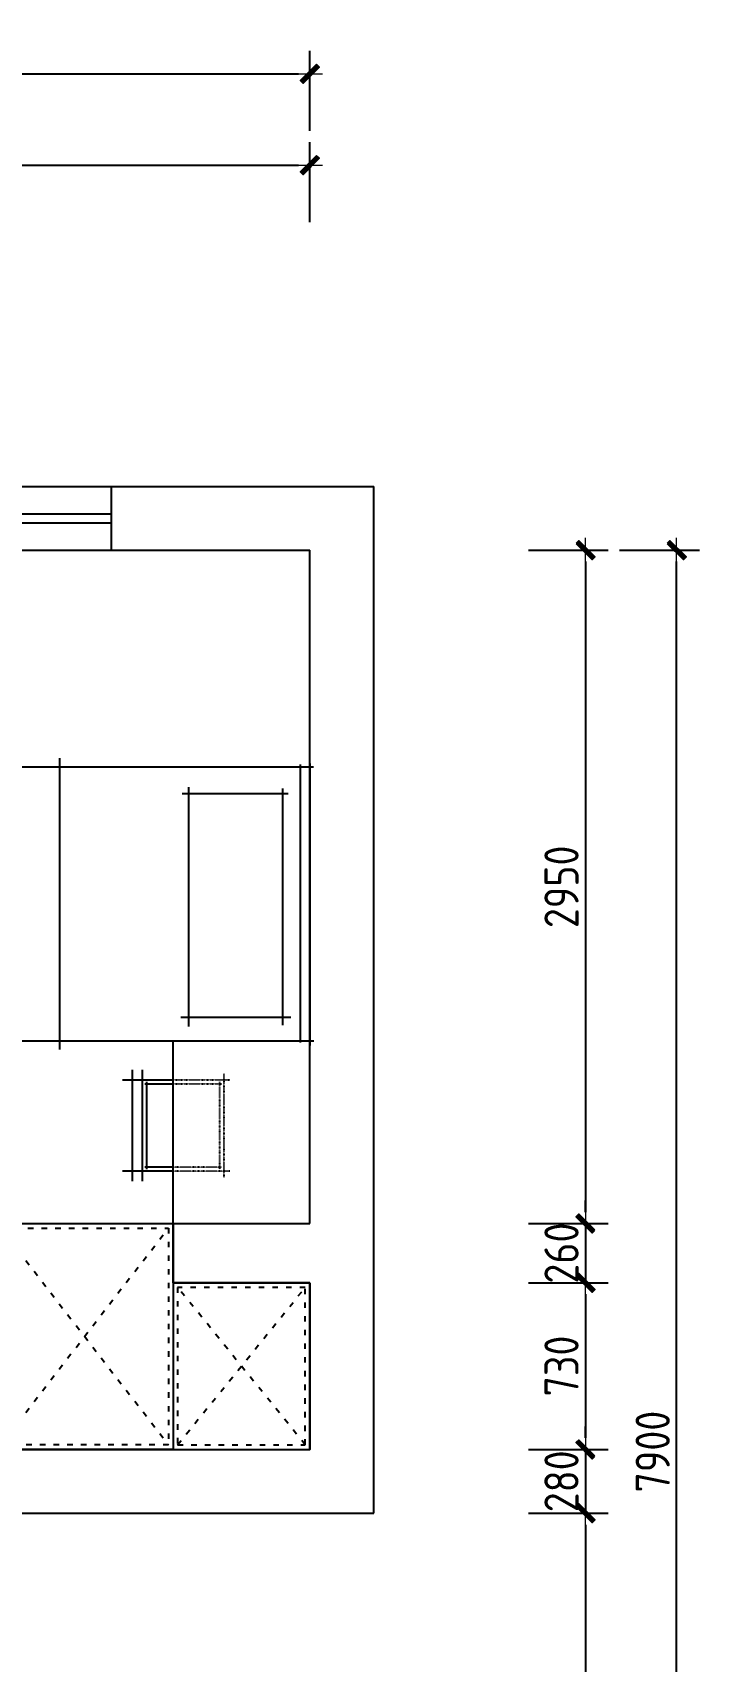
# Model space of a CAD drawing. Header units: millimetres. Extents: x -58733 to 427521, y -235734 to 553534.
# Drawn here: x 171743 to 174668, y -214588 to -207450 of the extents above; entities that cross this region are included whole.
import ezdxf

# ---------------------------------------------------------------- set-up
doc = ezdxf.new("R2010")
doc.units = ezdxf.units.MM
doc.linetypes.add('ACAD_ISO03W100', pattern=[30, 12, -18])
doc.layers.add('00-墙体', color=7, linetype='Continuous')
doc.layers.add('02-活动家具', color=1, linetype='Continuous')
doc.styles.add('CCD_DIM', font='ARCHS.SHX')
doc.dimstyles.new('海龍1：50', dxfattribs={"dimscale": 50, "dimtxt": 3, "dimasz": 1, "dimexe": 2, "dimexo": 2, "dimgap": 0.6, "dimtad": 1, "dimdec": 0, "dimrnd": 5, "dimdsep": 46, "dimtxsty": 'CCD_DIM', "dimblk": 'WS-cj', "dimcen": 1, "dimclrd": 242, "dimclre": 242, "dimclrt": 2, "dimadec": 0, "dimazin": 2, "dimtfac": 1, "dimtdec": 0, "dimtix": 1, "dimtmove": 2, "dimatfit": 3, "dimldrblk": 'CCD_Leader_Arrow', "dimfxl": 5, "dimfxlon": 1, "dimtolj": 1, "dimarcsym": 0})

# ---------------------------------------------------------------- blocks, each defined once
blk = doc.blocks.new('zw$DBEA')
for p, q in [((2101.5, 1237.3), (0, 1237.3)), ((35.5, 1266.2), (35.5, 20.3)), ((35.5, 1252.7), (35.5, 16.5)), ((2045.2, 30.2), (2045.2, 1248.1)), ((2085.5, 1252.7), (2085.5, 16.5)), ((15.8, 37.3), (2102.4, 37.3))]:
    blk.add_line(p, q)
at = {"color": 251}
for p, q in [((291.6, 1276.7), (291.6, 0)), ((987, 1276.7), (987, 0)), ((1555.6, 100.3), (1555.6, 1148.8)), ((1966.1, 1143.6), (1966.1, 105.8)), ((1525.7, 1121), (1990.5, 1121)), ((2002.7, 139.4), (1520.5, 139.4))]:
    blk.add_line(p, q, dxfattribs=at)
blk = doc.blocks.new('A$C2EBB641D')
for p, q in [((533, 667), (200, 667)), ((267, 733), (267, 0)), ((333, 733), (333, 0)), ((200, 67), (533, 67))]:
    blk.add_line(p, q)
at = {"color": 251}
for p, q in [((360, 653), (360, 80)), ((533, 640), (347, 640)), ((347, 93), (533, 93))]:
    blk.add_line(p, q, dxfattribs=at)
at = {"color": 250, "linetype": 'ACAD_ISO03W100', "ltscale": 0.1}
for p, q in [((907, 667), (533, 667)), ((840, 80), (840, 653)), ((867, 27), (867, 707)), ((853, 640), (533, 640)), ((533, 93), (853, 93)), ((533, 67), (907, 67))]:
    blk.add_line(p, q, dxfattribs=at)
blk = doc.blocks.new('WS-cj')
blk.add_hatch(color=1).paths.add_polyline_path([(0.59, 0.82), (-0.82, -0.59), (-0.59, -0.82), (0.82, 0.59)])
at = {"color": 1, "linetype": 'ByBlock', "lineweight": 0}
for p, q in [((-1.1, 0), (0, 0)), ((0, 0), (1.1, 0))]:
    blk.add_line(p, q, dxfattribs=at)
at = {"color": 1}
blk.add_lwpolyline([(0.59, 0.82), (-0.82, -0.59), (-0.59, -0.82), (0.82, 0.59)], close=True, dxfattribs=at)
blk = doc.blocks.new('*D1208')
at = {"color": 242, "lineweight": -2}
for p, q in [((169779.6, -208280.5), (169779.6, -207930.5)), ((172959.6, -208280.5), (172959.6, -207930.5)), ((169829.6, -208030.5), (172909.6, -208030.5))]:
    blk.add_line(p, q, dxfattribs=at)
at = {"layer": 'Defpoints', "color": 0}
for p in [(172959.6, -208030.5), (169779.6, -208430.5), (172959.6, -208430.5)]:
    blk.add_point(p, dxfattribs=at)
at = {"color": 242, "linetype": 'ByBlock', "lineweight": -2, "xscale": 50, "yscale": 50, "zscale": 50, "rotation": 180}
blk.add_blockref('WS-cj', (169779.6, -208030.5), dxfattribs=at)
at = {"color": 242, "linetype": 'ByBlock', "lineweight": -2, "xscale": 50, "yscale": 50, "zscale": 50}
blk.add_blockref('WS-cj', (172959.6, -208030.5), dxfattribs=at)
at = {"color": 2, "insert": (171369.6, -207925.5), "char_height": 150, "attachment_point": 5, "style": 'CCD_DIM'}
blk.add_mtext('\\A1;3180', dxfattribs=at)
blk = doc.blocks.new('CCD_Leader_Arrow')
at = {"color": 1, "linetype": 'ByBlock'}
blk.add_line((0, 0), (-1, 0), dxfattribs=at)
for points in [[(-0.86, 0.67), (-0.6, 0.85), (-0.24, 0), (0, 0)], [(-0.86, -0.67), (-0.6, -0.85), (-0.24, 0), (0, 0)]]:
    blk.add_solid(points, dxfattribs=at)
blk = doc.blocks.new('*D1209')
at = {"color": 242, "lineweight": -2}
for p, q in [((165429.6, -207880.5), (165429.6, -207530.5)), ((172959.6, -207880.5), (172959.6, -207530.5)), ((165479.6, -207630.5), (172909.6, -207630.5))]:
    blk.add_line(p, q, dxfattribs=at)
at = {"layer": 'Defpoints', "color": 0}
for p in [(172959.6, -207630.5), (165429.6, -208430.5), (172959.6, -208430.5)]:
    blk.add_point(p, dxfattribs=at)
at = {"color": 242, "linetype": 'ByBlock', "lineweight": -2, "xscale": 50, "yscale": 50, "zscale": 50, "rotation": 180}
blk.add_blockref('WS-cj', (165429.6, -207630.5), dxfattribs=at)
at = {"color": 242, "linetype": 'ByBlock', "lineweight": -2, "xscale": 50, "yscale": 50, "zscale": 50}
blk.add_blockref('WS-cj', (172959.6, -207630.5), dxfattribs=at)
at = {"color": 2, "insert": (169194.6, -207525.5), "char_height": 150, "attachment_point": 5, "style": 'CCD_DIM'}
blk.add_mtext('\\A1;7530', dxfattribs=at)
blk = doc.blocks.new('*D1220')
at = {"color": 242, "lineweight": -2}
for p, q in [((173918.3, -209718.4), (174268.3, -209718.4)), ((174168.3, -209768.4), (174168.3, -212618.4)), ((173918.3, -212668.4), (174268.3, -212668.4))]:
    blk.add_line(p, q, dxfattribs=at)
at = {"layer": 'Defpoints', "color": 0}
for p in [(173768.3, -209718.4), (173768.3, -212668.4), (174168.3, -212668.4)]:
    blk.add_point(p, dxfattribs=at)
at = {"color": 242, "linetype": 'ByBlock', "lineweight": -2, "xscale": 50, "yscale": 50, "zscale": 50}
for p, rotation in [((174168.3, -209718.4), 90), ((174168.3, -212668.4), 270)]:
    blk.add_blockref('WS-cj', p, dxfattribs=dict(at, rotation=rotation))
at = {"color": 2, "insert": (174063.3, -211193.4), "char_height": 150, "attachment_point": 5, "rotation": 90, "style": 'CCD_DIM'}
blk.add_mtext('\\A1;2950', dxfattribs=at)
blk = doc.blocks.new('*D1221')
at = {"color": 242, "lineweight": -2}
for p, q in [((174168.3, -212618.4), (174168.3, -212568.4)), ((173918.3, -212668.4), (174268.3, -212668.4)), ((174168.3, -212668.4), (174168.3, -212928.4)), ((173918.3, -212928.4), (174268.3, -212928.4)), ((174168.3, -212978.4), (174168.3, -213028.4))]:
    blk.add_line(p, q, dxfattribs=at)
at = {"layer": 'Defpoints', "color": 0}
for p in [(173768.3, -212668.4), (173768.3, -212928.4), (174168.3, -212928.4)]:
    blk.add_point(p, dxfattribs=at)
at = {"color": 242, "linetype": 'ByBlock', "lineweight": -2, "xscale": 50, "yscale": 50, "zscale": 50}
for p, rotation in [((174168.3, -212668.4), 270), ((174168.3, -212928.4), 90)]:
    blk.add_blockref('WS-cj', p, dxfattribs=dict(at, rotation=rotation))
at = {"color": 2, "insert": (174063.3, -212798.4), "char_height": 150, "attachment_point": 5, "rotation": 90, "style": 'CCD_DIM'}
blk.add_mtext('\\A1;260', dxfattribs=at)
blk = doc.blocks.new('*D1222')
at = {"color": 242, "lineweight": -2}
for p, q in [((173918.3, -212928.4), (174268.3, -212928.4)), ((174168.3, -212978.4), (174168.3, -213608.4)), ((173918.3, -213658.4), (174268.3, -213658.4))]:
    blk.add_line(p, q, dxfattribs=at)
at = {"layer": 'Defpoints', "color": 0}
for p in [(173768.3, -212928.4), (173768.3, -213658.4), (174168.3, -213658.4)]:
    blk.add_point(p, dxfattribs=at)
at = {"color": 242, "linetype": 'ByBlock', "lineweight": -2, "xscale": 50, "yscale": 50, "zscale": 50}
for p, rotation in [((174168.3, -212928.4), 90), ((174168.3, -213658.4), 270)]:
    blk.add_blockref('WS-cj', p, dxfattribs=dict(at, rotation=rotation))
at = {"color": 2, "insert": (174063.3, -213293.4), "char_height": 150, "attachment_point": 5, "rotation": 90, "style": 'CCD_DIM'}
blk.add_mtext('\\A1;730', dxfattribs=at)
blk = doc.blocks.new('*D1223')
at = {"color": 242, "lineweight": -2}
for p, q in [((174168.3, -213608.4), (174168.3, -213558.4)), ((173918.3, -213658.4), (174268.3, -213658.4)), ((174168.3, -213658.4), (174168.3, -213938.4)), ((173918.3, -213938.4), (174268.3, -213938.4)), ((174168.3, -213988.4), (174168.3, -214038.4))]:
    blk.add_line(p, q, dxfattribs=at)
at = {"layer": 'Defpoints', "color": 0}
for p in [(173768.3, -213658.4), (173768.3, -213938.4), (174168.3, -213938.4)]:
    blk.add_point(p, dxfattribs=at)
at = {"color": 242, "linetype": 'ByBlock', "lineweight": -2, "xscale": 50, "yscale": 50, "zscale": 50}
for p, rotation in [((174168.3, -213658.4), 270), ((174168.3, -213938.4), 90)]:
    blk.add_blockref('WS-cj', p, dxfattribs=dict(at, rotation=rotation))
at = {"color": 2, "insert": (174063.3, -213798.4), "char_height": 150, "attachment_point": 5, "rotation": 90, "style": 'CCD_DIM'}
blk.add_mtext('\\A1;280', dxfattribs=at)
blk = doc.blocks.new('*D1224')
at = {"color": 242, "lineweight": -2}
for p, q in [((173918.3, -213938.4), (174268.3, -213938.4)), ((174168.3, -213988.4), (174168.3, -217568.4)), ((173918.3, -217618.4), (174268.3, -217618.4))]:
    blk.add_line(p, q, dxfattribs=at)
at = {"layer": 'Defpoints', "color": 0}
for p in [(173768.3, -213938.4), (173768.3, -217618.4), (174168.3, -217618.4)]:
    blk.add_point(p, dxfattribs=at)
at = {"color": 242, "linetype": 'ByBlock', "lineweight": -2, "xscale": 50, "yscale": 50, "zscale": 50}
for p, rotation in [((174168.3, -213938.4), 90), ((174168.3, -217618.4), 270)]:
    blk.add_blockref('WS-cj', p, dxfattribs=dict(at, rotation=rotation))
at = {"color": 2, "insert": (174063.3, -215778.4), "char_height": 150, "attachment_point": 5, "rotation": 90, "style": 'CCD_DIM'}
blk.add_mtext('\\A1;3680', dxfattribs=at)
blk = doc.blocks.new('*D1225')
at = {"color": 242, "lineweight": -2}
for p, q in [((174318.3, -209718.4), (174668.3, -209718.4)), ((174568.3, -217568.4), (174568.3, -209768.4)), ((174318.3, -217618.4), (174668.3, -217618.4))]:
    blk.add_line(p, q, dxfattribs=at)
at = {"layer": 'Defpoints', "color": 0}
for p in [(173768.3, -209718.4), (174568.3, -209718.4), (173768.3, -217618.4)]:
    blk.add_point(p, dxfattribs=at)
at = {"color": 242, "linetype": 'ByBlock', "lineweight": -2, "xscale": 50, "yscale": 50, "zscale": 50}
for p, rotation in [((174568.3, -209718.4), 90), ((174568.3, -217618.4), 270)]:
    blk.add_blockref('WS-cj', p, dxfattribs=dict(at, rotation=rotation))
at = {"color": 2, "insert": (174463.3, -213668.4), "char_height": 150, "attachment_point": 5, "rotation": 90, "style": 'CCD_DIM'}
blk.add_mtext('\\A1;7900', dxfattribs=at)
blk = doc.blocks.new('家具哈哈')
at = {"color": 12}
for p, q in [((170649.6, -209438.4), (172089.6, -209438.4)), ((170649.6, -209718.4), (172089.6, -209718.4))]:
    blk.add_line(p, q, dxfattribs=at)
for p, q in [((172089.6, -209718.4), (172089.6, -209438.4)), ((172089.6, -209438.4), (173239.6, -209438.4)), ((173239.6, -213938.4), (173239.6, -209438.4)), ((172089.6, -209718.4), (172959.6, -209718.4)), ((172959.6, -212668.4), (172959.6, -209718.4)), ((172359.6, -212668.4), (172959.6, -212668.4)), ((172359.6, -212928.4), (172359.6, -212668.4)), ((172359.6, -212928.4), (172959.6, -212928.4)), ((172959.6, -212928.4), (172959.6, -213658.4)), ((170809.6, -213658.4), (172959.6, -213658.4)), ((170709.6, -213938.4), (173239.6, -213938.4))]:
    blk.add_line(p, q)
at = {"layer": '00-墙体', "color": 42}
for p, q in [((170649.6, -209558.4), (172089.6, -209558.4)), ((170649.6, -209598.4), (172089.6, -209598.4))]:
    blk.add_line(p, q, dxfattribs=at)
at = {"layer": '02-活动家具'}
blk.add_line((172359.6, -212668.4), (172359.6, -211868.4), dxfattribs=at)
at = {"layer": '02-活动家具', "color": 251, "linetype": 'ACAD_ISO03W100', "ltscale": 2}
for p, q in [((171603.2, -213638.4), (172339.6, -212688.4)), ((171603.2, -212688.4), (172339.6, -213638.4)), ((172379.6, -213638.4), (172939.6, -212948.4)), ((172939.6, -213638.4), (172379.6, -212948.4))]:
    blk.add_line(p, q, dxfattribs=at)
at = {"layer": '02-活动家具'}
for points in [[(172359.6, -212668.4), (172359.6, -213658.4), (171583.2, -213658.4), (171583.2, -212668.4)], [(172959.6, -212928.4), (172359.6, -212928.4), (172359.6, -213658.4), (172959.6, -213658.4)]]:
    blk.add_lwpolyline(points, close=True, dxfattribs=at)
at = {"layer": '02-活动家具', "color": 251, "linetype": 'ACAD_ISO03W100', "ltscale": 2}
for points in [[(172339.6, -212688.4), (172339.6, -213638.4), (171603.2, -213638.4), (171603.2, -212688.4)], [(172939.6, -212948.4), (172379.6, -212948.4), (172379.6, -213638.4), (172939.6, -213638.4)]]:
    blk.add_lwpolyline(points, close=True, dxfattribs=at)
at = {"layer": '02-活动家具'}
blk.add_blockref('zw$DBEA', (170874, -211905.7), dxfattribs=at)
at = {"layer": '02-活动家具', "xscale": -0.6666666666669698, "yscale": 0.6666666666669698, "zscale": 0.6666666666669698, "rotation": 179.9999999999995}
blk.add_blockref('A$C2EBB641D', (172004, -211994.9), dxfattribs=at)
for base, p1, picture, middle in [((172959.6, -207630.5), (165429.6, -208430.5), '*D1209', (169194.6, -207525.5)), ((172959.6, -208030.5), (169779.6, -208430.5), '*D1208', (171369.6, -207925.5))]:
    dim = blk.add_linear_dim(base=base, p1=p1, p2=(172959.6, -208430.5), dimstyle='海龍1：50')
    dim.commit()
    dim.dimension.update_dxf_attribs({"geometry": picture, "text_midpoint": middle})
for base, p1, p2, picture, middle in [((174168.3, -212668.4), (173768.3, -209718.4), (173768.3, -212668.4), '*D1220', (174063.3, -211193.4)), ((174568.3, -209718.4), (173768.3, -217618.4), (173768.3, -209718.4), '*D1225', (174463.3, -213668.4)), ((174168.3, -212928.4), (173768.3, -212668.4), (173768.3, -212928.4), '*D1221', (174063.3, -212798.4)), ((174168.3, -213658.4), (173768.3, -212928.4), (173768.3, -213658.4), '*D1222', (174063.3, -213293.4)), ((174168.3, -213938.4), (173768.3, -213658.4), (173768.3, -213938.4), '*D1223', (174063.3, -213798.4)), ((174168.3, -217618.4), (173768.3, -213938.4), (173768.3, -217618.4), '*D1224', (174063.3, -215778.4))]:
    dim = blk.add_linear_dim(base=base, p1=p1, p2=p2, angle=90, dimstyle='海龍1：50')
    dim.commit()
    dim.dimension.update_dxf_attribs({"geometry": picture, "text_midpoint": middle})

msp = doc.modelspace()

# ---------------------------------------------------------------- block references
at = {"color": 140}
msp.add_blockref('家具哈哈', (0, 0), dxfattribs=at)

doc.saveas('drawing.dxf')
